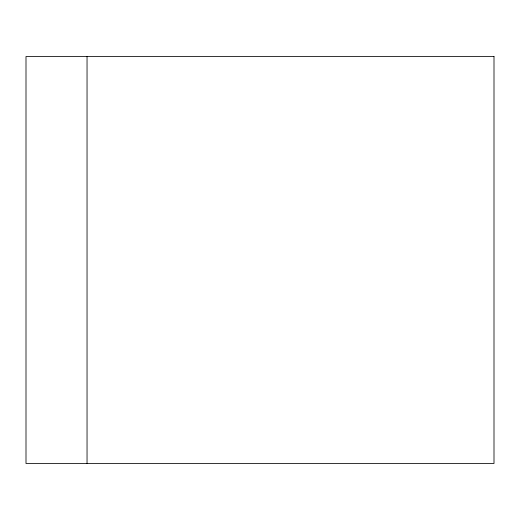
<?xml version="1.0" encoding="UTF-8"?>
<svg xmlns="http://www.w3.org/2000/svg" width="520" height="520" viewBox="0 0 520 520"><rect width="100%" height="100%" fill="white"/><g stroke="black" fill="none" stroke-linecap="round" stroke-linejoin="round"><path stroke-width="0.78" d="M87.041 56.524L87.041 463.476M494 56.524L26 56.524L26 463.476L494 463.476L494 56.524"/></g></svg>
